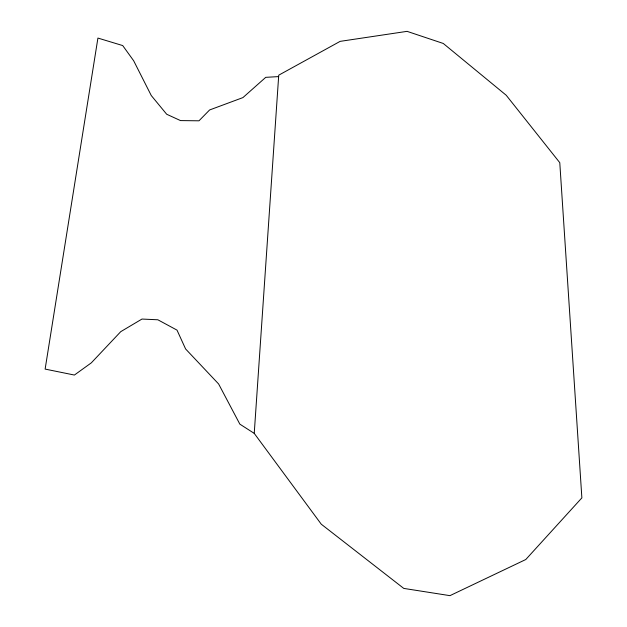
<?xml version="1.0" encoding="UTF-8"?>
<svg xmlns="http://www.w3.org/2000/svg" width="627" height="627" viewBox="0 0 627 627"><rect width="100%" height="100%" fill="white"/><g stroke="black" fill="none" stroke-linecap="round" stroke-linejoin="round"><path stroke-width="0.94" d="M254.233 433.375L278.733 75.177L340.132 41.366L407.056 31.35L443.281 43.467L506.201 95.241L559.778 162.667L581.872 497.877L525.779 559.527L449.951 595.65L403.764 588.408L321.267 524.196L254.233 433.375L239.851 424.142L218.611 383.959L185.6 348.957L177.01 330.123L157.847 319.778L141.968 319.057L120.745 331.659L91.315 362.853L74.394 375.048L45.128 369.091L97.922 38.067L122.712 45.567L133.661 60.756L151.272 95.547L166.696 114.255L180.513 120.588L198.978 120.807L209.598 109.968L242.931 97.593L265.738 77.34L278.639 76.596"/></g></svg>
